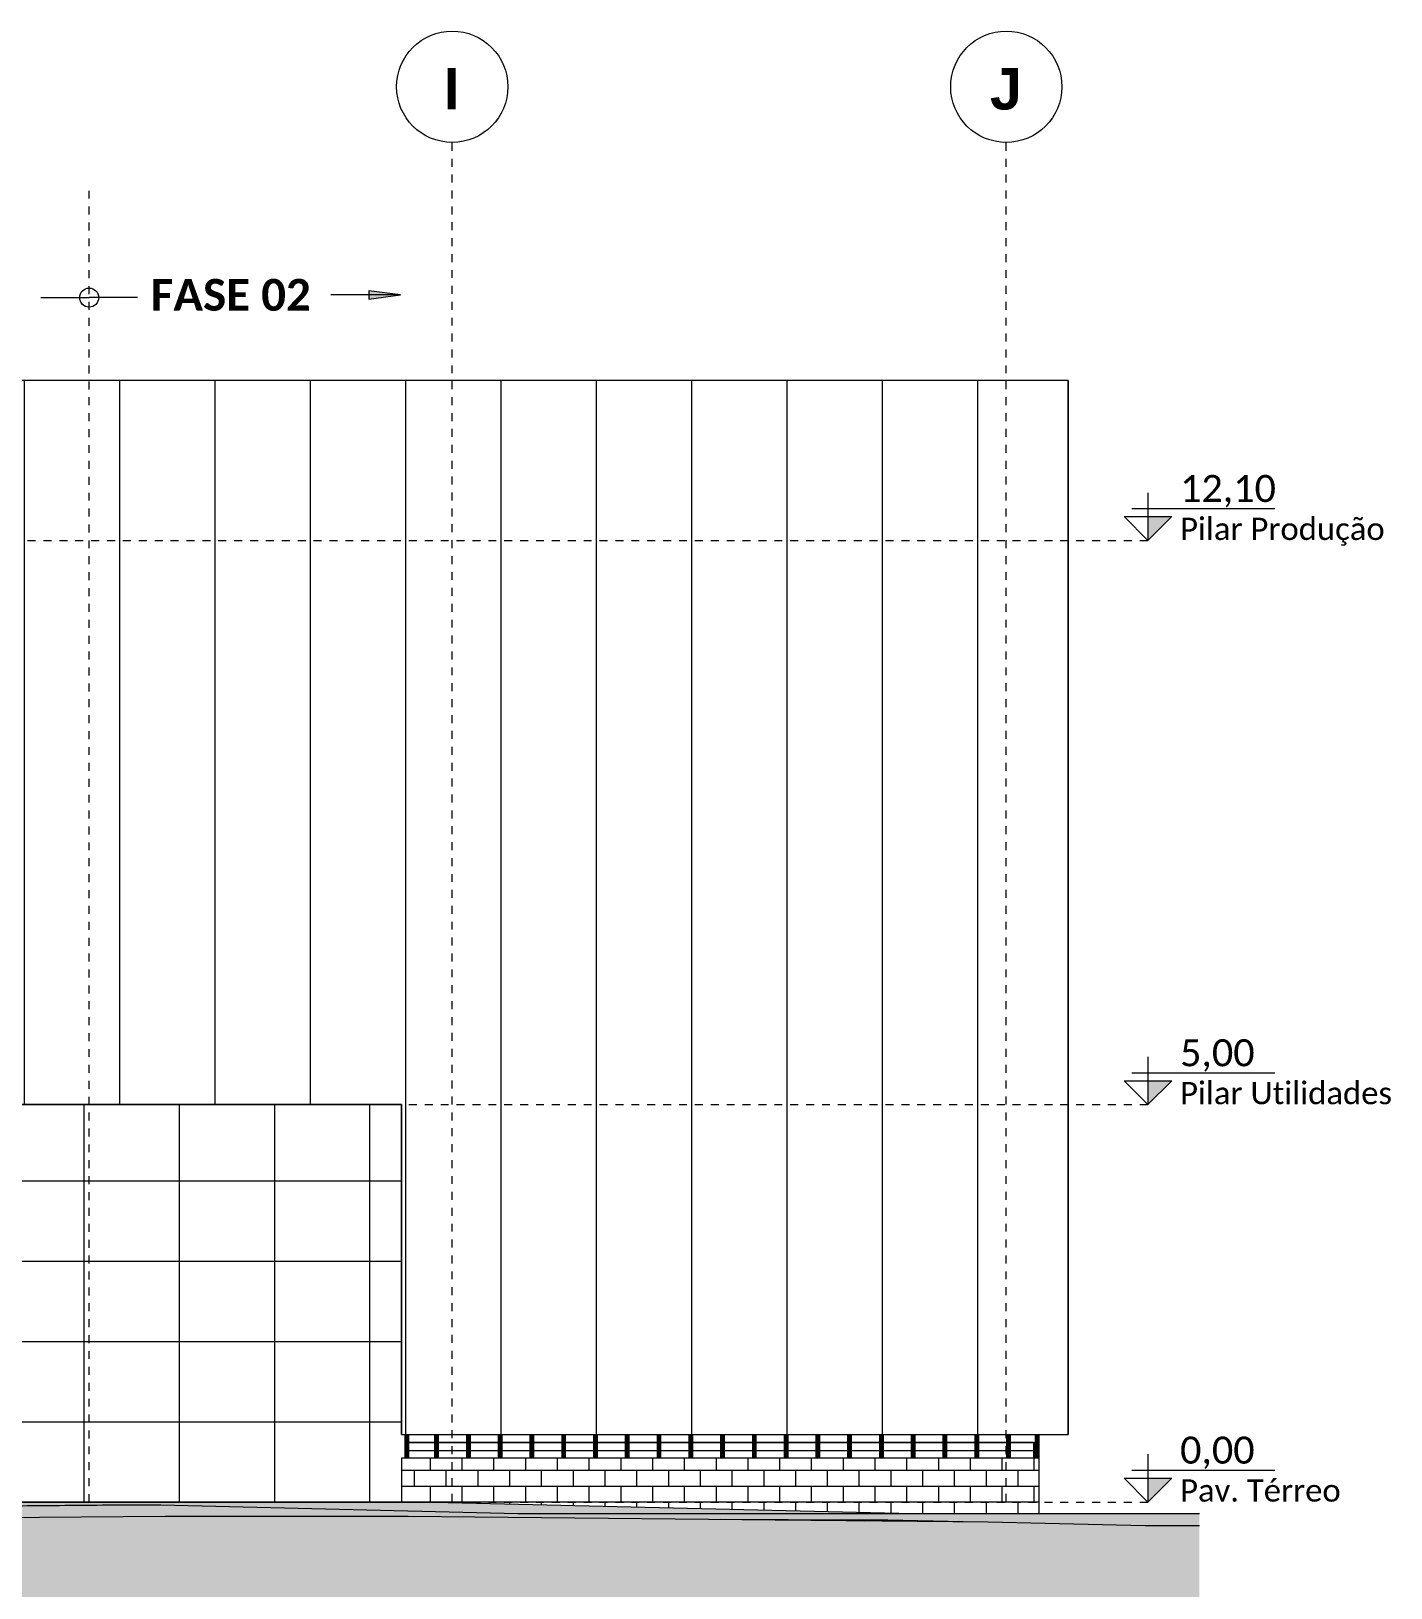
# Model space of a CAD drawing. Header units: metres. Extents: x -3 to 469, y -13 to 19.
# Drawn here: x 328.93 to 346.05, y -1.08 to 18.51 of the extents above; entities that cross this region are included whole.
import ezdxf

# ---------------------------------------------------------------- set-up
doc = ezdxf.new("R2010")
doc.units = ezdxf.units.M
for name, pattern in [('Center', [0.03, 0.012, -0.006, 0.006, -0.006]), ('Grid Line', [0.022225, 0.0127, -0.003175, 0.003175, -0.003175]), ('Grid Line 1_2_', [0.022225, 0.0127, -0.003175, 0.003175, -0.003175])]:
    doc.linetypes.add(name, pattern=pattern)
for name, color, linetype, lineweight in [('A-DETL-1', 7, 'Continuous', 20), ('A-DETL-4', 7, 'Continuous', 5), ('A-DOOR', 7, 'Continuous', 9), ('A-FLOR', 7, 'Continuous', 9), ('A-FLOR-1', 7, 'Continuous', 20), ('A-FLOR-LEVL', 7, 'Continuous', 5), ('A-GLAZ-CURT', 7, 'Continuous', 5), ('A-GLAZ-CWMG', 7, 'Continuous', 5), ('A-WALL', 7, 'Continuous', 9), ('G-ANNO-TEXT', 7, 'Continuous', 5), ('I-WALL', 7, 'Continuous', 9), ('S-GRID-IDEN', 7, 'Continuous', 5), ('S-GRID-IDEN-1', 7, 'Continuous', 18)]:
    doc.layers.add(name, color=color, linetype=linetype, lineweight=lineweight)
for name, color, linetype, lineweight, true_color in [('A-DETL-6', 1, 'Grid Line 1_2_', 5, 0xff0000), ('A-DETL-GENF-1', 7, 'Continuous', 5, 0xb8a087), ('A-DOOR-2', 9, 'Continuous', 5, 0x808080), ('A-FLOR-LEVL-1', 7, 'Continuous', 5, 0x232323), ('A-FLOR-LEVL-2', 7, 'Center', 5, 0x0080c0), ('A-FLOR-PATT-1', 7, 'Continuous', 9, 0x74756c), ('A-FLOR-PATT-2', 7, 'Continuous', 20, 0xc0c0c0), ('A-FLOR-PATT-4', 7, 'Continuous', 5, 0xb8a087), ('A-GLAZ-CWMG-1', 7, 'Continuous', 5, 0xf2f2f2), ('A-WALL-PATT-2', 7, 'Continuous', 5, 0x5f5f5f), ('A-WALL-PATT-3', 7, 'Continuous', 5, 0x515151), ('S-GRID-1', 9, 'Grid Line', 5, 0x808080)]:
    doc.layers.add(name, color=color, linetype=linetype, lineweight=lineweight, true_color=true_color)
doc.styles.add('Arial_B', font='arialbd.ttf', dxfattribs={"height": 0.52})
doc.styles.add('Calibri', font='calibri.ttf', dxfattribs={"height": 0.34})
doc.styles.add('Calibri_1', font='calibri.ttf', dxfattribs={"height": 0.28})
doc.styles.add('Calibri_B', font='calibrib.ttf', dxfattribs={"height": 0.4})
pattern_1 = [(90, (285.6507, 0), (-1.2, 7e-17), [])]
pattern_2 = [(45, (292.2927, 0), (0, 1.79605), [1.27, -1.27]), (45, (292.6297, -0.3368), (0, 1.79605), [1.27, -1.27]), (45, (292.9657, -0.6735), (0, 1.79605), [1.27, -1.27]), (135, (292.2927, 0.2245), (-1.79605, 1e-16), [1.27, -1.27]), (135, (292.6297, 0.5613), (-1.79605, 1e-16), [1.27, -1.27]), (135, (292.9657, 0.898), (-1.79605, 1e-16), [1.27, -1.27])]

# ---------------------------------------------------------------- blocks, each defined once
blk = doc.blocks.new('_DOR-___-PortaCorrer - PF3-570X500 2-4882894-FACHADA 03')
at = {"layer": 'A-DOOR-2'}
h = blk.add_hatch(dxfattribs=at)
h.set_pattern_fill('FP_62', color=256, style=0, pattern_type=2)
h.set_pattern_definition([(0, (42.798, 0), (0, 1.01), []), (90, (42.798, 0), (-1.2, 7e-17), [])])
h.paths.add_polyline_path([(44.753, 0), (46.258, 0), (46.258, 0.55), (46.298, 0.55), (46.298, 0.85), (46.258, 0.85), (46.258, 5), (40.558, 5), (40.558, 0.85), (40.518, 0.85), (40.518, 0.55), (40.558, 0.55), (40.558, 0), (44.611, 0)])
blk = doc.blocks.new('System Panel - COMOVENTE-4474806-FACHADA 03')
at = {"layer": 'A-GLAZ-CURT'}
h = blk.add_hatch(dxfattribs=at)
h.set_pattern_fill('FP_75', color=256, style=0, pattern_type=2)
h.set_pattern_definition([(0, (46.51, 0.65), (0, 0.15), [])])
h.paths.add_polyline_path([(46.348, 0.75), (46.348, 0.55), (46.673, 0.55), (46.673, 0.75)])
blk.add_line((46.673, 0.75), (46.348, 0.75), dxfattribs=at)
blk = doc.blocks.new('System Panel - COMOVENTE-4474807-FACHADA 03')
at = {"layer": 'A-GLAZ-CURT'}
h = blk.add_hatch(dxfattribs=at)
h.set_pattern_fill('FP_76', color=256, style=0, pattern_type=2)
h.set_pattern_definition([(0, (48.098, 0.65), (0, 0.15), [])])
h.paths.add_polyline_path([(47.923, 0.55), (48.273, 0.55), (48.273, 0.75), (47.923, 0.75)])
blk.add_line((48.273, 0.75), (47.923, 0.75), dxfattribs=at)
blk = doc.blocks.new('System Panel - COMOVENTE-4792829-FACHADA 03')
at = {"layer": 'A-GLAZ-CURT'}
h = blk.add_hatch(dxfattribs=at)
h.set_pattern_fill('FP_77', color=256, style=0, pattern_type=2)
h.set_pattern_definition([(0, (54.068, 0.65), (0, 0.15), [])])
h.paths.add_polyline_path([(53.993, 0.55), (54.213, 0.55), (54.213, 0.75), (53.923, 0.75), (53.923, 0.55), (53.969, 0.55)])
blk.add_line((54.213, 0.75), (53.923, 0.75), dxfattribs=at)
blk = doc.blocks.new('System Panel - COMOVENTE-V53-FACHADA 03')
at = {"layer": 'A-GLAZ-CURT'}
h = blk.add_hatch(dxfattribs=at)
h.set_pattern_fill('FP_78', color=256, style=0, pattern_type=2)
h.set_pattern_definition([(0, (46.51, 0.85), (0, 0.15), [])])
h.paths.add_polyline_path([(46.673, 0.75), (46.673, 0.85), (46.348, 0.85), (46.348, 0.75)])
blk.add_line((46.348, 0.75), (46.673, 0.75), dxfattribs=at)
blk = doc.blocks.new('System Panel - COMOVENTE-V54-FACHADA 03')
at = {"layer": 'A-GLAZ-CURT'}
h = blk.add_hatch(dxfattribs=at)
h.set_pattern_fill('FP_79', color=256, style=0, pattern_type=2)
h.set_pattern_definition([(0, (48.098, 0.85), (0, 0.15), [])])
h.paths.add_polyline_path([(47.923, 0.85), (47.923, 0.75), (48.273, 0.75), (48.273, 0.85)])
blk.add_line((47.923, 0.75), (48.273, 0.75), dxfattribs=at)
blk = doc.blocks.new('System Panel - COMOVENTE-4792830-FACHADA 03')
at = {"layer": 'A-GLAZ-CURT'}
h = blk.add_hatch(dxfattribs=at)
h.set_pattern_fill('FP_80', color=256, style=0, pattern_type=2)
h.set_pattern_definition([(0, (54.078, 0.85), (0, 0.15), [])])
h.paths.add_polyline_path([(54.215, 0.75), (54.233, 0.75), (54.233, 0.85), (53.923, 0.85), (53.923, 0.75), (54.213, 0.75)])
blk.add_line((53.923, 0.75), (54.213, 0.75), dxfattribs=at)
blk = doc.blocks.new('Rectangular Mullion - 80mm x 50mm aluminio-4468717-FACHADA 03')
at = {"layer": 'A-GLAZ-CWMG-1'}
blk.add_hatch(color=256, dxfattribs=at).paths.add_polyline_path([(46.3475, 0.75), (46.3475, 0.85), (46.2975, 0.85), (46.2975, 0.75)])
at = {"layer": 'A-GLAZ-CWMG'}
for p, q in [((46.2975, 0.85), (46.2975, 0.75)), ((46.3475, 0.75), (46.3475, 0.85))]:
    blk.add_line(p, q, dxfattribs=at)
blk = doc.blocks.new('Rectangular Mullion - 80mm x 50mm aluminio-4468719-FACHADA 03')
at = {"layer": 'A-GLAZ-CWMG-1'}
blk.add_hatch(color=256, dxfattribs=at).paths.add_polyline_path([(46.2975, 0.75), (46.2975, 0.55), (46.3475, 0.55), (46.3475, 0.75)])
at = {"layer": 'A-GLAZ-CWMG'}
for p, q in [((46.2975, 0.75), (46.2975, 0.55)), ((46.3475, 0.55), (46.3475, 0.75)), ((46.3475, 0.55), (46.2975, 0.55))]:
    blk.add_line(p, q, dxfattribs=at)
blk = doc.blocks.new('Rectangular Mullion - 80mm x 50mm aluminio-4474804-FACHADA 03')
at = {"layer": 'A-GLAZ-CWMG-1'}
blk.add_hatch(color=256, dxfattribs=at).paths.add_polyline_path([(47.923, 0.55), (47.923, 0.75), (47.873, 0.75), (47.873, 0.55)])
at = {"layer": 'A-GLAZ-CWMG'}
for p, q in [((47.873, 0.75), (47.873, 0.55)), ((47.923, 0.55), (47.923, 0.75)), ((47.923, 0.55), (47.873, 0.55))]:
    blk.add_line(p, q, dxfattribs=at)
blk = doc.blocks.new('Rectangular Mullion - 80mm x 50mm aluminio-4474805-FACHADA 03')
at = {"layer": 'A-GLAZ-CWMG-1'}
blk.add_hatch(color=256, dxfattribs=at).paths.add_polyline_path([(47.873, 0.75), (47.923, 0.75), (47.923, 0.85), (47.873, 0.85)])
at = {"layer": 'A-GLAZ-CWMG'}
for p, q in [((47.873, 0.85), (47.873, 0.75)), ((47.923, 0.75), (47.923, 0.85))]:
    blk.add_line(p, q, dxfattribs=at)
blk = doc.blocks.new('Rectangular Mullion - 70mm x 70mm aluminio-4476064-FACHADA 03')
at = {"layer": 'A-GLAZ-CWMG-1'}
blk.add_hatch(color=256, dxfattribs=at).paths.add_polyline_path([(54.213, 0.55), (54.283, 0.55), (54.281, 0.75), (54.213, 0.749), (54.213, 0.55)])
at = {"layer": 'A-GLAZ-CWMG'}
for p, q in [((54.213, 0.75), (54.283, 0.75)), ((54.213, 0.75), (54.213, 0.55)), ((54.283, 0.55), (54.283, 0.75)), ((54.283, 0.55), (54.213, 0.55))]:
    blk.add_line(p, q, dxfattribs=at)
blk = doc.blocks.new('Rectangular Mullion - 80mm x 50mm aluminio-4476065-FACHADA 03')
at = {"layer": 'A-GLAZ-CWMG-1'}
blk.add_hatch(color=256, dxfattribs=at).paths.add_polyline_path([(54.281, 0.75), (54.283, 0.75), (54.281, 0.85), (54.233, 0.85), (54.233, 0.75)])
at = {"layer": 'A-GLAZ-CWMG'}
for p, q in [((54.233, 0.85), (54.233, 0.75)), ((54.283, 0.75), (54.283, 0.85)), ((54.283, 0.75), (54.233, 0.75))]:
    blk.add_line(p, q, dxfattribs=at)
blk = doc.blocks.new('Rectangular Mullion - 80mm x 50mm aluminio-4531035-FACHADA 03')
at = {"layer": 'A-GLAZ-CWMG-1'}
blk.add_hatch(color=256, dxfattribs=at).paths.add_polyline_path([(47.523, 0.55), (47.523, 0.75), (47.473, 0.75), (47.473, 0.55)])
at = {"layer": 'A-GLAZ-CWMG'}
for p, q in [((47.473, 0.75), (47.473, 0.55)), ((47.523, 0.55), (47.523, 0.75)), ((47.523, 0.55), (47.473, 0.55))]:
    blk.add_line(p, q, dxfattribs=at)
blk = doc.blocks.new('Rectangular Mullion - 80mm x 50mm aluminio-4531036-FACHADA 03')
at = {"layer": 'A-GLAZ-CWMG-1'}
blk.add_hatch(color=256, dxfattribs=at).paths.add_polyline_path([(47.473, 0.75), (47.523, 0.75), (47.523, 0.85), (47.473, 0.85), (47.473, 0.805)])
at = {"layer": 'A-GLAZ-CWMG'}
for p, q in [((47.473, 0.85), (47.473, 0.75)), ((47.523, 0.75), (47.523, 0.85))]:
    blk.add_line(p, q, dxfattribs=at)
blk = doc.blocks.new('Nível - _COTA DE NÍVEL CORTE _Level Heads_-539426-FACHADA 03')
at = {"layer": 'A-FLOR-LEVL-1'}
blk.add_hatch(color=256, dxfattribs=at).paths.add_polyline_path([(55.652, 0.3), (55.952, 0.3), (55.652, 0)])
at = {"layer": 'A-FLOR-LEVL'}
for p, q in [((55.652, 0.6), (55.652, 0)), ((55.452, 0.4), (57.252, 0.4)), ((55.352, 0.3), (55.952, 0.3)), ((55.352, 0.3), (55.652, 0)), ((55.952, 0.3), (55.652, 0))]:
    blk.add_line(p, q, dxfattribs=at)
blk = doc.blocks.new('Eixo - CABEÇA DE EIXO - PRETO-498843-FACHADA 03')
at = {"layer": 'S-GRID-IDEN-1'}
blk.add_circle((7.58, 17.808), 0.7, dxfattribs=at)

msp = doc.modelspace()

# ---------------------------------------------------------------- hatches: boundary and pattern name
at = {"layer": 'A-DETL-GENF-1'}
h = msp.add_hatch(dxfattribs=at)
h.set_pattern_fill('FP_49', color=256, style=0, pattern_type=2)
h.set_pattern_definition(pattern_2)
h.paths.add_polyline_path([(303.603, -12.972), (343.641, -12.972), (343.641, -0.3), (342.959, -0.3), (340.98, -0.253), (333.632, -0.182), (330.359, -0.184), (328.242, -0.202), (326.702, -0.23), (325.554, -0.3), (314.575, -0.298), (312.265, -0.253), (307.719, -0.3), (307.719, -0.2), (287.285, -0.2), (283.029, -1.834), (279.304, -2.832), (275.483, -4.297), (274.303, -4.704), (272.889, -5.849), (271.666, -6.9), (270.15, -8.265), (266.128, -12.016), (265.628, -12.016), (263.181, -12.143), (254.856, -12.434), (253.757, -12.434), (245.087, -11.98), (245.087, -12.972), (300.524, -12.972)])
at = {"layer": 'A-FLOR-PATT-1'}
h = msp.add_hatch(color=256, dxfattribs=at)
h.paths.add_polyline_path([(328.886, -0.196), (330.744, -0.182), (333.68, -0.182), (340.98, -0.253), (342.959, -0.3), (343.641, -0.3), (343.641, -0.15), (335.061, -0.15), (330.552, -0.041), (329.782, -0.043), (328.886, -0.05), (328.886, -0.182)])
h.paths.add_polyline_path([(321.312, -0.3), (325.101, -0.3), (326.544, -0.24), (326.74, -0.228), (328.435, -0.199), (328.886, -0.195), (328.886, -0.05), (327.804, -0.065), (326.895, -0.086), (326.51, -0.097), (325.74, -0.125), (325.101, -0.15), (314.48, -0.15), (313.603, -0.128), (312.843, -0.112), (312.073, -0.108), (311.303, -0.109), (310.665, -0.113), (309.378, -0.128), (307.869, -0.15), (307.869, -0.3), (309.571, -0.275), (310.726, -0.263), (312.36, -0.254), (312.843, -0.262), (313.035, -0.265), (314.768, -0.3), (320.543, -0.3)])
at = {"layer": 'A-FLOR-PATT-2'}
h = msp.add_hatch(color=256, dxfattribs=at)
h.paths.add_polyline_path([(327.235, -0.077), (327.586, -0.069), (328.242, -0.058), (328.886, -0.05), (330.771, -0.031), (333.184, 0), (327.889, -0.002), (327.869, -0.011), (327.835, -0.019), (327.77, -0.03), (327.625, -0.047), (327.399, -0.066), (327.252, -0.076)])
h.paths.add_polyline_path([(331.713, -0.01), (331.713, -0.01), (331.899, -0.01)])
for points in [[(329.967, -0.041), (330.744, -0.039), (334.008, 0), (333.184, 0), (329.974, -0.041)], [(335.942, -0.15), (340.209, -0.15), (334.008, 0), (330.565, -0.041), (335.061, -0.15), (335.172, -0.15)]]:
    msp.add_hatch(color=256, dxfattribs=at).paths.add_polyline_path(points)
at = {"layer": 'A-FLOR-PATT-4'}
h = msp.add_hatch(dxfattribs=at)
h.set_pattern_fill('FP_49', color=256, style=0, pattern_type=2)
h.set_pattern_definition(pattern_2)
h.paths.add_polyline_path([(325.554, -0.3), (326.317, -0.253), (325.932, -0.267), (325.101, -0.3), (325.162, -0.3)])
h.paths.add_polyline_path([(307.869, -0.3), (311.688, -0.258), (310.665, -0.263), (309.378, -0.278), (308.223, -0.294)])
h.paths.add_polyline_path([(313.897, -0.285), (312.902, -0.262), (312.843, -0.264), (313.805, -0.283)])
h.paths.add_polyline_path([(340.667, -0.25), (339.717, -0.227), (339.021, -0.226), (337.612, -0.22), (340.561, -0.249)])
at = {"layer": 'A-WALL-PATT-2'}
h = msp.add_hatch(dxfattribs=at)
h.set_pattern_fill('FP_63', color=256, style=0, pattern_type=2)
h.set_pattern_definition(pattern_1)
h.paths.add_polyline_path([(317.463, 0.85), (327.856, 0.85), (327.857, 5), (333.596, 5), (333.596, 0.85), (341.949, 0.85), (341.949, 14.113), (286.89, 14.113), (286.89, 0.85), (308.069, 0.85), (308.069, 5), (313.769, 5), (313.769, 0.85), (315.923, 0.85)])
h = msp.add_hatch(dxfattribs=at)
h.set_pattern_fill('FP_63', color=256, style=0, pattern_type=2)
h.set_pattern_definition(pattern_1)
h.paths.add_polyline_path([(341.949, 0.85), (341.989, 0.85), (341.989, 14.113), (341.949, 14.113), (341.949, 1.316)])
at = {"layer": 'A-WALL-PATT-3'}
h = msp.add_hatch(dxfattribs=at)
h.set_pattern_fill('FP_61', color=256, style=0, pattern_type=2)
h.set_pattern_definition([(0, (321.95868, 0), (0, 0.2), []), (90, (321.95868, 0), (-0.2, 0.2), [0.2, -0.2])])
h.paths.add_polyline_path([(341.622, -0.15), (341.62, 0.55), (333.596, 0.55), (333.596, 0), (334.017, 0), (340.209, -0.15), (341.331, -0.15)])
h.paths.add_polyline_path([(325.162, -0.05), (325.524, -0.048), (327.742, 0.1), (327.893, 0.1), (327.893, 0), (327.896, 0), (327.896, 0.55), (321.959, 0.55), (321.959, -0.05), (323.622, -0.05)])
at = {"layer": 'G-ANNO-TEXT'}
msp.add_hatch(color=256, dxfattribs=at).paths.add_polyline_path([(333.583, 15.19), (333.183, 15.242), (333.183, 15.137)])

# ---------------------------------------------------------------- linework, layer by layer
at = {"layer": 'A-DETL-1'}
for p, q in [((341.989, 14.113), (286.85, 14.113)), ((341.989, 0.85), (341.989, 14.113)), ((333.596, 5), (327.896, 5)), ((333.596, 0.85), (333.596, 5)), ((333.596, 0.85), (341.989, 0.85)), ((330.62, -0.182), (328.34, -0.2)), ((333.68, -0.182), (330.62, -0.182)), ((338.3, -0.227), (333.68, -0.182)), ((340.98, -0.253), (338.3, -0.227)), ((342.959, -0.3), (340.98, -0.253)), ((343.641, -0.3), (342.959, -0.3))]:
    msp.add_line(p, q, dxfattribs=at)
at = {"layer": 'A-DETL-4'}
for p in [(329.057, 15.155), (330.271, 15.155)]:
    msp.add_line(p, (329.664, 15.155), dxfattribs=at)
msp.add_circle((329.664, 15.155), 0.12, dxfattribs=at)
at = {"layer": 'A-DETL-6'}
msp.add_line((329.664, 0), (329.664, 16.554), dxfattribs=at)
at = {"layer": 'A-FLOR'}
for p, q in [((327.893, 0), (334.008, 0)), ((334.008, 0), (340.209, -0.15))]:
    msp.add_line(p, q, dxfattribs=at)
at = {"layer": 'A-FLOR-1'}
for p, q in [((330.565, -0.041), (329.967, -0.041)), ((335.061, -0.15), (330.565, -0.041)), ((343.641, -0.15), (335.061, -0.15)), ((339.315, -0.227), (337.612, -0.22)), ((339.717, -0.227), (339.315, -0.227)), ((340.667, -0.25), (339.717, -0.227))]:
    msp.add_line(p, q, dxfattribs=at)
msp.add_open_spline([(329.967, -0.041), (329.787, -0.042), (329.426, -0.045), (328.886, -0.05), (328.345, -0.056), (327.894, -0.063), (327.534, -0.07), (327.263, -0.076), (326.993, -0.082), (326.723, -0.09), (326.452, -0.098), (326.227, -0.106), (326.047, -0.113), (325.867, -0.12), (325.642, -0.128), (325.372, -0.139), (325.192, -0.146), (325.101, -0.15)], degree=3, knots=[0, 0, 0, 0, 0.111111, 0.222222, 0.333333, 0.444444, 0.5, 0.555556, 0.611111, 0.666667, 0.722222, 0.777778, 0.805556, 0.833333, 0.888889, 0.944444, 1, 1, 1, 1], dxfattribs=at)
at = {"layer": 'A-FLOR-LEVL-2'}
for p, q in [((286.889, 12.1), (342.991, 12.1)), ((286.889, 5), (342.991, 5)), ((286.889, 0), (342.991, 0))]:
    msp.add_line(p, q, dxfattribs=at)
at = {"layer": 'A-WALL'}
for p, q in [((341.989, 14.113), (286.85, 14.113)), ((341.989, 14.113), (341.989, 0.85)), ((327.896, 5), (333.596, 5)), ((333.596, 5), (333.596, 0.85)), ((333.596, 0.85), (341.989, 0.85))]:
    msp.add_line(p, q, dxfattribs=at)
at = {"layer": 'G-ANNO-TEXT'}
for p, q in [((333.226, 15.19), (332.704, 15.19)), ((333.583, 15.19), (333.183, 15.242)), ((333.183, 15.242), (333.183, 15.137)), ((333.183, 15.137), (333.583, 15.19)), ((333.583, 15.19), (333.226, 15.19))]:
    msp.add_line(p, q, dxfattribs=at)
at = {"layer": 'I-WALL'}
for p, q in [((341.622, 0.55), (333.596, 0.55)), ((333.596, 0.55), (333.596, 0)), ((341.622, -0.15), (341.622, 0.55))]:
    msp.add_line(p, q, dxfattribs=at)
at = {"layer": 'S-GRID-1'}
for p, q in [((334.234, 0.002), (334.234, 17.108)), ((341.209, 0.002), (341.209, 17.108))]:
    msp.add_line(p, q, dxfattribs=at)

# ---------------------------------------------------------------- block references
at = {"layer": 'A-DOOR'}
msp.add_blockref('_DOR-___-PortaCorrer - PF3-570X500 2-4882894-FACHADA 03', (287.339, 0), dxfattribs=at)
at = {"layer": 'A-FLOR-LEVL-1'}
for p in [(287.339, 12.1), (287.339, 5), (287.339, 0)]:
    msp.add_blockref('Nível - _COTA DE NÍVEL CORTE _Level Heads_-539426-FACHADA 03', p, dxfattribs=at)
at = {"layer": 'A-GLAZ-CURT'}
for name, p in [('System Panel - COMOVENTE-V53-FACHADA 03', (287.339, 0)), ('System Panel - COMOVENTE-V54-FACHADA 03', (286.139, 0)), ('System Panel - COMOVENTE-V54-FACHADA 03', (286.539, 0)), ('System Panel - COMOVENTE-V54-FACHADA 03', (286.939, 0)), ('System Panel - COMOVENTE-V54-FACHADA 03', (287.339, 0)), ('System Panel - COMOVENTE-V54-FACHADA 03', (287.739, 0)), ('System Panel - COMOVENTE-V54-FACHADA 03', (288.139, 0)), ('System Panel - COMOVENTE-V54-FACHADA 03', (288.539, 0)), ('System Panel - COMOVENTE-V54-FACHADA 03', (288.939, 0)), ('System Panel - COMOVENTE-V54-FACHADA 03', (289.339, 0)), ('System Panel - COMOVENTE-V54-FACHADA 03', (289.739, 0)), ('System Panel - COMOVENTE-V54-FACHADA 03', (290.139, 0)), ('System Panel - COMOVENTE-V54-FACHADA 03', (290.539, 0)), ('System Panel - COMOVENTE-V54-FACHADA 03', (290.939, 0)), ('System Panel - COMOVENTE-V54-FACHADA 03', (291.339, 0)), ('System Panel - COMOVENTE-V54-FACHADA 03', (291.739, 0)), ('System Panel - COMOVENTE-V54-FACHADA 03', (292.139, 0)), ('System Panel - COMOVENTE-V54-FACHADA 03', (292.539, 0)), ('System Panel - COMOVENTE-V54-FACHADA 03', (292.939, 0)), ('System Panel - COMOVENTE-4792830-FACHADA 03', (287.339, 0)), ('System Panel - COMOVENTE-4474806-FACHADA 03', (287.339, 0)), ('System Panel - COMOVENTE-4474807-FACHADA 03', (286.139, 0)), ('System Panel - COMOVENTE-4474807-FACHADA 03', (286.539, 0)), ('System Panel - COMOVENTE-4474807-FACHADA 03', (286.939, 0)), ('System Panel - COMOVENTE-4474807-FACHADA 03', (287.339, 0)), ('System Panel - COMOVENTE-4474807-FACHADA 03', (287.739, 0)), ('System Panel - COMOVENTE-4474807-FACHADA 03', (288.139, 0)), ('System Panel - COMOVENTE-4474807-FACHADA 03', (288.539, 0)), ('System Panel - COMOVENTE-4474807-FACHADA 03', (288.939, 0)), ('System Panel - COMOVENTE-4474807-FACHADA 03', (289.339, 0)), ('System Panel - COMOVENTE-4474807-FACHADA 03', (289.739, 0)), ('System Panel - COMOVENTE-4474807-FACHADA 03', (290.139, 0)), ('System Panel - COMOVENTE-4474807-FACHADA 03', (290.539, 0)), ('System Panel - COMOVENTE-4474807-FACHADA 03', (290.939, 0)), ('System Panel - COMOVENTE-4474807-FACHADA 03', (291.339, 0)), ('System Panel - COMOVENTE-4474807-FACHADA 03', (291.739, 0)), ('System Panel - COMOVENTE-4474807-FACHADA 03', (292.139, 0)), ('System Panel - COMOVENTE-4474807-FACHADA 03', (292.539, 0)), ('System Panel - COMOVENTE-4474807-FACHADA 03', (292.939, 0)), ('System Panel - COMOVENTE-4792829-FACHADA 03', (287.339, 0))]:
    msp.add_blockref(name, p, dxfattribs=at)
at = {"layer": 'A-GLAZ-CWMG'}
for name, p in [('Rectangular Mullion - 80mm x 50mm aluminio-4468717-FACHADA 03', (287.339, 0)), ('Rectangular Mullion - 80mm x 50mm aluminio-4531036-FACHADA 03', (286.539, 0)), ('Rectangular Mullion - 80mm x 50mm aluminio-4531036-FACHADA 03', (286.939, 0)), ('Rectangular Mullion - 80mm x 50mm aluminio-4531036-FACHADA 03', (287.339, 0)), ('Rectangular Mullion - 80mm x 50mm aluminio-4474805-FACHADA 03', (287.339, 0)), ('Rectangular Mullion - 80mm x 50mm aluminio-4474805-FACHADA 03', (287.739, 0)), ('Rectangular Mullion - 80mm x 50mm aluminio-4474805-FACHADA 03', (288.139, 0)), ('Rectangular Mullion - 80mm x 50mm aluminio-4474805-FACHADA 03', (288.539, 0)), ('Rectangular Mullion - 80mm x 50mm aluminio-4474805-FACHADA 03', (288.939, 0)), ('Rectangular Mullion - 80mm x 50mm aluminio-4474805-FACHADA 03', (289.339, 0)), ('Rectangular Mullion - 80mm x 50mm aluminio-4474805-FACHADA 03', (289.739, 0)), ('Rectangular Mullion - 80mm x 50mm aluminio-4474805-FACHADA 03', (290.139, 0)), ('Rectangular Mullion - 80mm x 50mm aluminio-4474805-FACHADA 03', (290.539, 0)), ('Rectangular Mullion - 80mm x 50mm aluminio-4474805-FACHADA 03', (290.939, 0)), ('Rectangular Mullion - 80mm x 50mm aluminio-4474805-FACHADA 03', (291.339, 0)), ('Rectangular Mullion - 80mm x 50mm aluminio-4474805-FACHADA 03', (291.739, 0)), ('Rectangular Mullion - 80mm x 50mm aluminio-4474805-FACHADA 03', (292.139, 0)), ('Rectangular Mullion - 80mm x 50mm aluminio-4474805-FACHADA 03', (292.539, 0)), ('Rectangular Mullion - 80mm x 50mm aluminio-4474805-FACHADA 03', (292.939, 0)), ('Rectangular Mullion - 80mm x 50mm aluminio-4474805-FACHADA 03', (293.339, 0)), ('Rectangular Mullion - 80mm x 50mm aluminio-4476065-FACHADA 03', (287.339, 0)), ('Rectangular Mullion - 80mm x 50mm aluminio-4468719-FACHADA 03', (287.339, 0)), ('Rectangular Mullion - 80mm x 50mm aluminio-4531035-FACHADA 03', (286.539, 0)), ('Rectangular Mullion - 80mm x 50mm aluminio-4531035-FACHADA 03', (286.939, 0)), ('Rectangular Mullion - 80mm x 50mm aluminio-4531035-FACHADA 03', (287.339, 0)), ('Rectangular Mullion - 80mm x 50mm aluminio-4474804-FACHADA 03', (287.339, 0)), ('Rectangular Mullion - 80mm x 50mm aluminio-4474804-FACHADA 03', (287.739, 0)), ('Rectangular Mullion - 80mm x 50mm aluminio-4474804-FACHADA 03', (288.139, 0)), ('Rectangular Mullion - 80mm x 50mm aluminio-4474804-FACHADA 03', (288.539, 0)), ('Rectangular Mullion - 80mm x 50mm aluminio-4474804-FACHADA 03', (288.939, 0)), ('Rectangular Mullion - 80mm x 50mm aluminio-4474804-FACHADA 03', (289.339, 0)), ('Rectangular Mullion - 80mm x 50mm aluminio-4474804-FACHADA 03', (289.739, 0)), ('Rectangular Mullion - 80mm x 50mm aluminio-4474804-FACHADA 03', (290.139, 0)), ('Rectangular Mullion - 80mm x 50mm aluminio-4474804-FACHADA 03', (290.539, 0)), ('Rectangular Mullion - 80mm x 50mm aluminio-4474804-FACHADA 03', (290.939, 0)), ('Rectangular Mullion - 80mm x 50mm aluminio-4474804-FACHADA 03', (291.339, 0)), ('Rectangular Mullion - 80mm x 50mm aluminio-4474804-FACHADA 03', (291.739, 0)), ('Rectangular Mullion - 80mm x 50mm aluminio-4474804-FACHADA 03', (292.139, 0)), ('Rectangular Mullion - 80mm x 50mm aluminio-4474804-FACHADA 03', (292.539, 0)), ('Rectangular Mullion - 80mm x 50mm aluminio-4474804-FACHADA 03', (292.939, 0)), ('Rectangular Mullion - 80mm x 50mm aluminio-4474804-FACHADA 03', (293.339, 0)), ('Rectangular Mullion - 70mm x 70mm aluminio-4476064-FACHADA 03', (287.339, 0))]:
    msp.add_blockref(name, p, dxfattribs=at)
at = {"layer": 'S-GRID-IDEN-1'}
for p in [(326.654, 0), (333.629, 0)]:
    msp.add_blockref('Eixo - CABEÇA DE EIXO - PRETO-498843-FACHADA 03', p, dxfattribs=at)

# ---------------------------------------------------------------- texts
at = {"layer": 'A-FLOR-LEVL', "attachment_point": 1}
for s, insert, char_height, width, style in [('12,10', (343.397, 12.923), 0.34, 1.44304, 'Calibri'), ('Pilar Produção', (343.397, 12.385), 0.28, 3.28692, 'Calibri_1'), ('5,00', (343.397, 5.823), 0.34, 1.12236, 'Calibri'), ('Pilar Utilidades', (343.397, 5.285), 0.28, 3.41519, 'Calibri_1'), ('0,00', (343.397, 0.823), 0.34, 1.12236, 'Calibri'), ('Pav. Térreo', (343.397, 0.285), 0.28, 2.58143, 'Calibri_1')]:
    msp.add_mtext(s, dxfattribs=dict(at, insert=insert, char_height=char_height, width=width, style=style))
at = {"layer": 'G-ANNO-TEXT', "insert": (330.44, 15.39), "char_height": 0.4, "width": 2.50127, "attachment_point": 1, "style": 'Calibri_B'}
msp.add_mtext('FASE 02', dxfattribs=at)
at = {"layer": 'S-GRID-IDEN', "char_height": 0.52, "attachment_point": 1, "style": 'Arial_B'}
for s, insert, width in [('\\fArial|b1|i0|c0|p34|;I', (334.126, 18.042), 0.25654), ('\\fArial|b1|i0|c0|p34|;J', (341.002, 18.042), 0.49705)]:
    msp.add_mtext(s, dxfattribs=dict(at, insert=insert, width=width))

doc.saveas('drawing.dxf')
